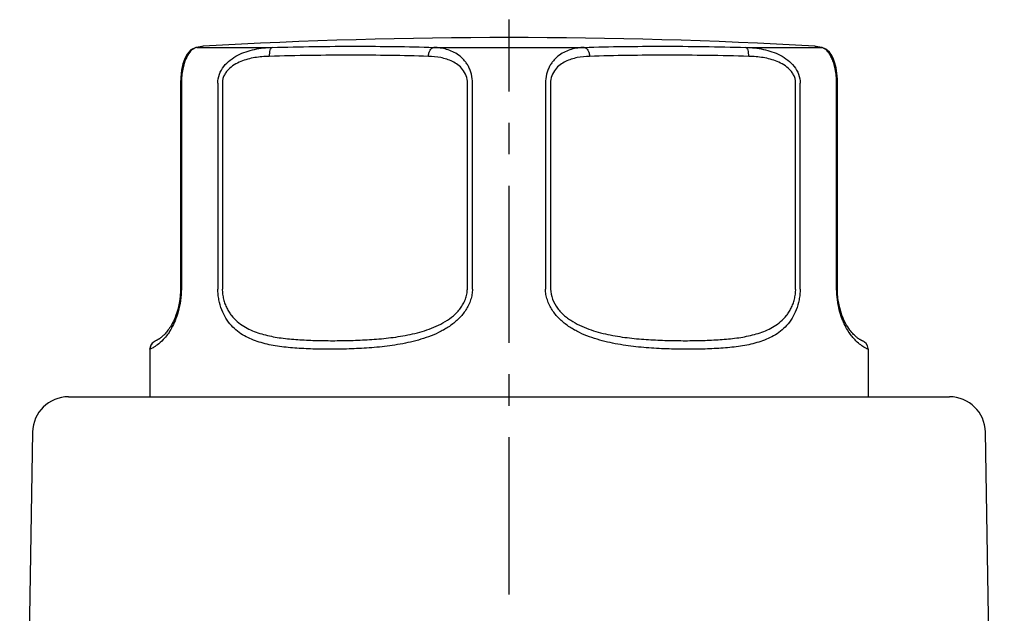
# Model space of a CAD drawing. Extents: x 43327 to 43747, y -38468 to -38171.
# Drawn here: x 43450 to 43504.6, y -38367.7 to -38334.6 of the extents above; entities that cross this region are included whole.
import ezdxf

# ---------------------------------------------------------------- set-up
doc = ezdxf.new("R2010")
doc.units = 0
doc.header["$LTSCALE"] = 7
doc.header["$MEASUREMENT"] = 0
doc.linetypes.add('CENTER', pattern=[2, 1.25, -0.25, 0.25, -0.25])
doc.layers.get('0').update_dxf_attribs({"color": 2, "linetype": 'CONTINUOUS'})
doc.layers.add('_DWG', color=7, linetype='CONTINUOUS')
doc.layers.add('CL', color=1, linetype='CENTER')

msp = doc.modelspace()

# ---------------------------------------------------------------- linework, layer by layer
at = {"color": 7, "linetype": 'Continuous'}
for p, q in [((43459.864, -38336.148), (43459.853, -38336.15)), ((43460.196, -38336.084), (43459.864, -38336.148)), ((43459.93, -38336.139), (43459.864, -38336.148)), ((43460.111, -38336.104), (43459.93, -38336.139)), ((43459.93, -38336.139), (43464.102, -38336.14)), ((43460.262, -38336.075), (43460.111, -38336.104)), ((43460.262, -38336.075), (43460.196, -38336.084)), ((43473.098, -38336.139), (43481.482, -38336.139)), ((43490.479, -38336.14), (43494.651, -38336.139)), ((43494.47, -38336.104), (43494.319, -38336.075)), ((43494.319, -38336.075), (43494.385, -38336.084)), ((43494.717, -38336.148), (43494.385, -38336.084)), ((43494.651, -38336.139), (43494.47, -38336.104)), ((43494.651, -38336.139), (43494.717, -38336.148)), ((43494.717, -38336.148), (43494.73, -38336.15)), ((43458.997, -38338.136), (43458.997, -38349.592)), ((43459.041, -38338.136), (43459.041, -38349.592)), ((43461.08, -38338.136), (43461.08, -38349.592)), ((43461.325, -38338.136), (43461.325, -38349.592)), ((43474.972, -38349.592), (43474.972, -38338.136)), ((43475.252, -38349.592), (43475.252, -38338.136)), ((43479.329, -38338.136), (43479.329, -38349.592)), ((43479.609, -38338.136), (43479.609, -38349.592)), ((43493.256, -38349.592), (43493.256, -38338.136)), ((43493.501, -38349.592), (43493.501, -38338.136)), ((43495.54, -38349.592), (43495.54, -38338.136)), ((43495.584, -38349.592), (43495.584, -38338.136)), ((43458.997, -38349.592), (43458.995, -38349.731)), ((43459.041, -38349.592), (43458.997, -38349.592)), ((43495.584, -38349.592), (43495.54, -38349.592)), ((43457.506, -38352.538), (43457.47, -38352.566)), ((43457.575, -38352.498), (43457.564, -38352.503)), ((43457.587, -38352.491), (43457.575, -38352.498)), ((43457.61, -38352.48), (43457.587, -38352.491)), ((43457.783, -38352.384), (43457.767, -38352.394)), ((43457.8, -38352.372), (43457.783, -38352.384)), ((43457.29, -38352.95), (43457.298, -38352.863)), ((43457.291, -38352.95), (43457.291, -38355.592)), ((43457.323, -38352.773), (43457.298, -38352.863)), ((43457.47, -38352.566), (43457.418, -38352.616)), ((43497.251, -38352.754), (43497.179, -38352.633)), ((43497.288, -38352.902), (43497.251, -38352.754)), ((43497.291, -38352.948), (43497.288, -38352.902)), ((43497.291, -38352.948), (43497.291, -38355.592))]:
    msp.add_line(p, q, dxfattribs=at)
for points in [[(43459.853, -38336.15), (43459.571, -38336.281), (43459.361, -38336.513), (43459.228, -38336.767), (43459.129, -38337.06), (43459.055, -38337.408), (43459.01, -38337.811), (43458.997, -38338.136)], [(43495.271, -38336.596), (43495.142, -38336.408), (43494.946, -38336.238), (43494.73, -38336.15)], [(43495.584, -38338.136), (43495.578, -38337.904), (43495.55, -38337.58), (43495.504, -38337.284), (43495.442, -38337.024), (43495.366, -38336.798), (43495.271, -38336.596)], [(43458.995, -38349.731), (43458.982, -38349.956), (43458.959, -38350.17), (43458.926, -38350.373), (43458.886, -38350.563), (43458.841, -38350.74), (43458.792, -38350.902), (43458.741, -38351.05), (43458.69, -38351.184), (43458.637, -38351.307), (43458.585, -38351.418), (43458.534, -38351.518), (43458.484, -38351.608), (43458.435, -38351.69), (43458.388, -38351.763), (43458.342, -38351.829), (43458.297, -38351.889), (43458.255, -38351.944), (43458.213, -38351.993), (43458.173, -38352.039), (43458.134, -38352.081), (43458.096, -38352.12), (43458.06, -38352.156), (43458.026, -38352.189), (43457.993, -38352.219), (43457.963, -38352.246), (43457.935, -38352.27), (43457.909, -38352.292), (43457.884, -38352.311), (43457.861, -38352.329), (43457.839, -38352.345), (43457.819, -38352.359), (43457.8, -38352.372)], [(43496.796, -38352.381), (43496.769, -38352.363), (43496.74, -38352.343), (43496.709, -38352.321), (43496.677, -38352.296), (43496.643, -38352.268), (43496.606, -38352.237), (43496.567, -38352.202), (43496.526, -38352.162), (43496.482, -38352.118), (43496.434, -38352.067), (43496.384, -38352.01), (43496.331, -38351.946), (43496.275, -38351.875), (43496.217, -38351.795), (43496.157, -38351.706), (43496.095, -38351.605), (43496.032, -38351.49), (43495.967, -38351.36), (43495.901, -38351.211), (43495.836, -38351.041), (43495.772, -38350.849), (43495.712, -38350.632), (43495.658, -38350.387), (43495.615, -38350.113), (43495.589, -38349.813), (43495.584, -38349.592)], [(43457.564, -38352.503), (43457.559, -38352.506), (43457.553, -38352.509), (43457.547, -38352.513), (43457.539, -38352.517), (43457.527, -38352.525), (43457.506, -38352.538)], [(43457.669, -38352.45), (43457.648, -38352.46), (43457.61, -38352.48)], [(43457.767, -38352.394), (43457.752, -38352.403), (43457.738, -38352.412), (43457.725, -38352.42), (43457.712, -38352.427), (43457.701, -38352.433), (43457.69, -38352.439), (43457.679, -38352.445), (43457.669, -38352.45)], [(43496.984, -38352.486), (43496.965, -38352.478), (43496.959, -38352.475), (43496.952, -38352.472), (43496.944, -38352.468), (43496.935, -38352.463), (43496.924, -38352.458), (43496.912, -38352.451), (43496.898, -38352.444), (43496.882, -38352.435), (43496.864, -38352.424), (43496.843, -38352.412), (43496.821, -38352.397), (43496.796, -38352.381)], [(43497.179, -38352.633), (43497.1, -38352.555), (43497.045, -38352.517), (43497.012, -38352.499), (43496.994, -38352.491), (43496.984, -38352.486)], [(43457.418, -38352.616), (43457.365, -38352.687), (43457.323, -38352.773)]]:
    msp.add_lwpolyline(points, dxfattribs=at)
for centre, radius, start, end in [((43477.291, -38635.592), 300, 86.74604, 93.25393), ((43459.995, -38336.624), 0.489, 104.7038, 105.9225), ((43459.99, -38336.602), 0.467, 97.2614, 104.765), ((43494.59, -38336.606), 0.471, 75.1159, 82.6702), ((43494.585, -38336.627), 0.492, 73.6074, 75.1394), ((43457.791, -38352.952), 0.502, 124.7939, 141.7201), ((43457.787, -38352.948), 0.496, 141.7624, 170.1495)]:
    msp.add_arc(centre, radius, start, end, dxfattribs=at)
for points, knots in [([(43459.861, -38336.154), (43459.85, -38336.157), (43459.804, -38336.172), (43459.76, -38336.193), (43459.729, -38336.212)], [0, 0, 0, 0, 0.235682, 1, 1, 1, 1]), ([(43461.076, -38338.136), (43461.072, -38337.967), (43461.135, -38337.626), (43461.392, -38337.183), (43461.755, -38336.829), (43462.322, -38336.475), (43463.115, -38336.217), (43463.771, -38336.15), (43464.098, -38336.139)], [0, 0, 0, 0, 0.127148, 0.253893, 0.379985, 0.505387, 0.753731, 1, 1, 1, 1]), ([(43464.102, -38336.14), (43464.075, -38336.144), (43464.035, -38336.177), (43464, -38336.236), (43463.964, -38336.325), (43463.937, -38336.461), (43463.932, -38336.577), (43463.933, -38336.639)], [0, 0, 0, 0, 0.149507, 0.251457, 0.373054, 0.666109, 1, 1, 1, 1]), ([(43464.102, -38336.14), (43465.656, -38336.098), (43468.656, -38336.054), (43471.655, -38336.095), (43473.098, -38336.139)], [0, 0, 0, 0, 0.518504, 1, 1, 1, 1]), ([(43472.804, -38336.639), (43472.805, -38336.577), (43472.821, -38336.457), (43472.882, -38336.299), (43472.973, -38336.182), (43473.059, -38336.143), (43473.098, -38336.14)], [0, 0, 0, 0, 0.299362, 0.57401, 0.806739, 1, 1, 1, 1]), ([(43475.252, -38338.136), (43475.257, -38337.968), (43475.228, -38337.716), (43475.128, -38337.406), (43475.032, -38337.195), (43474.916, -38337.006), (43474.744, -38336.789), (43474.498, -38336.567), (43474.169, -38336.372), (43473.708, -38336.2), (43473.341, -38336.151), (43473.099, -38336.139)], [0, 0, 0, 0, 0.153828, 0.227566, 0.298206, 0.365612, 0.429935, 0.551203, 0.666159, 0.777958, 1, 1, 1, 1]), ([(43481.482, -38336.139), (43481.239, -38336.151), (43480.873, -38336.2), (43480.412, -38336.372), (43480.083, -38336.567), (43479.837, -38336.789), (43479.665, -38337.006), (43479.549, -38337.195), (43479.453, -38337.406), (43479.353, -38337.716), (43479.324, -38337.968), (43479.329, -38338.136)], [0, 0, 0, 0, 0.222044, 0.333843, 0.448799, 0.570067, 0.634389, 0.701795, 0.772435, 0.846172, 1, 1, 1, 1]), ([(43481.482, -38336.139), (43482.926, -38336.095), (43485.925, -38336.054), (43488.924, -38336.098), (43490.479, -38336.14)], [0, 0, 0, 0, 0.481491, 1, 1, 1, 1]), ([(43481.482, -38336.14), (43481.522, -38336.143), (43481.608, -38336.182), (43481.699, -38336.299), (43481.76, -38336.457), (43481.776, -38336.577), (43481.777, -38336.639)], [0, 0, 0, 0, 0.193302, 0.42605, 0.700683, 1, 1, 1, 1]), ([(43490.648, -38336.639), (43490.649, -38336.577), (43490.644, -38336.461), (43490.617, -38336.325), (43490.581, -38336.236), (43490.546, -38336.177), (43490.506, -38336.144), (43490.479, -38336.14)], [0, 0, 0, 0, 0.333799, 0.626848, 0.748459, 0.850443, 1, 1, 1, 1]), ([(43490.483, -38336.139), (43490.81, -38336.15), (43491.467, -38336.217), (43492.26, -38336.476), (43492.826, -38336.829), (43493.189, -38337.184), (43493.446, -38337.626), (43493.509, -38337.967), (43493.505, -38338.136)], [0, 0, 0, 0, 0.246271, 0.494617, 0.620021, 0.746114, 0.872858, 1, 1, 1, 1]), ([(43494.83, -38336.199), (43494.821, -38336.194), (43494.787, -38336.177), (43494.751, -38336.163), (43494.724, -38336.155)], [0, 0, 0, 0, 0.262185, 1, 1, 1, 1]), ([(43495.535, -38338.136), (43495.536, -38337.998), (43495.525, -38337.731), (43495.471, -38337.357), (43495.387, -38337.033), (43495.288, -38336.766), (43495.178, -38336.555), (43495.04, -38336.359), (43494.916, -38336.246), (43494.83, -38336.199)], [0, 0, 0, 0, 0.193976, 0.373304, 0.530207, 0.662256, 0.771762, 0.862429, 1, 1, 1, 1]), ([(43459.729, -38336.212), (43459.644, -38336.262), (43459.468, -38336.434), (43459.305, -38336.729), (43459.187, -38337.054), (43459.108, -38337.374), (43459.054, -38337.741), (43459.045, -38338.001), (43459.046, -38338.136)], [0, 0, 0, 0, 0.140015, 0.341801, 0.474221, 0.630475, 0.808481, 1, 1, 1, 1]), ([(43463.933, -38336.639), (43463.666, -38336.646), (43463.263, -38336.677), (43462.736, -38336.789), (43462.347, -38336.917), (43461.977, -38337.102), (43461.699, -38337.315), (43461.517, -38337.53), (43461.408, -38337.714), (43461.336, -38337.919), (43461.322, -38338.064), (43461.325, -38338.136)], [0, 0, 0, 0, 0.243137, 0.365823, 0.489411, 0.614143, 0.740433, 0.804506, 0.869179, 0.934427, 1, 1, 1, 1]), ([(43472.804, -38336.639), (43471.381, -38336.594), (43468.423, -38336.554), (43465.466, -38336.597), (43463.933, -38336.639)], [0, 0, 0, 0, 0.481457, 1, 1, 1, 1]), ([(43474.972, -38338.136), (43474.981, -38337.994), (43474.929, -38337.714), (43474.726, -38337.365), (43474.453, -38337.103), (43474.146, -38336.918), (43473.822, -38336.79), (43473.377, -38336.678), (43473.033, -38336.646), (43472.804, -38336.639)], [0, 0, 0, 0, 0.14607, 0.28228, 0.408845, 0.529719, 0.647881, 0.765083, 1, 1, 1, 1]), ([(43481.777, -38336.639), (43481.548, -38336.646), (43481.204, -38336.678), (43480.759, -38336.79), (43480.435, -38336.918), (43480.128, -38337.103), (43479.855, -38337.365), (43479.652, -38337.714), (43479.6, -38337.994), (43479.609, -38338.136)], [0, 0, 0, 0, 0.234913, 0.352113, 0.470274, 0.591143, 0.717707, 0.85392, 1, 1, 1, 1]), ([(43490.648, -38336.639), (43489.115, -38336.597), (43486.158, -38336.554), (43483.2, -38336.594), (43481.777, -38336.639)], [0, 0, 0, 0, 0.518543, 1, 1, 1, 1]), ([(43493.256, -38338.136), (43493.26, -38338.064), (43493.245, -38337.919), (43493.173, -38337.714), (43493.064, -38337.53), (43492.882, -38337.315), (43492.604, -38337.102), (43492.234, -38336.917), (43491.845, -38336.789), (43491.318, -38336.677), (43490.915, -38336.646), (43490.648, -38336.639)], [0, 0, 0, 0, 0.065572, 0.130821, 0.195492, 0.259566, 0.385857, 0.510589, 0.634177, 0.756862, 1, 1, 1, 1]), ([(43459.041, -38349.592), (43459.042, -38350.018), (43458.958, -38350.627), (43458.711, -38351.339), (43458.517, -38351.747), (43458.319, -38352.068), (43458.082, -38352.367), (43457.897, -38352.547), (43457.778, -38352.645)], [0, 0, 0, 0, 0.376154, 0.532239, 0.664231, 0.773726, 0.863791, 1, 1, 1, 1]), ([(43475.252, -38349.592), (43475.255, -38349.695), (43475.238, -38349.902), (43475.162, -38350.203), (43475.046, -38350.491), (43474.843, -38350.85), (43474.513, -38351.247), (43474.04, -38351.642), (43473.515, -38351.958), (43472.959, -38352.205), (43472.388, -38352.397), (43471.81, -38352.551), (43471.229, -38352.67), (43470.461, -38352.789), (43469.696, -38352.861), (43468.939, -38352.908), (43468.202, -38352.941), (43467.304, -38352.957), (43466.421, -38352.94), (43465.735, -38352.908), (43465.079, -38352.864), (43464.287, -38352.776), (43463.523, -38352.605), (43462.951, -38352.4), (43462.544, -38352.206), (43462.162, -38351.954), (43461.687, -38351.51), (43461.319, -38350.906), (43461.146, -38350.292), (43461.087, -38349.899), (43461.077, -38349.695), (43461.08, -38349.592)], [0, 0, 0, 0, 0.01775, 0.035568, 0.053329, 0.071055, 0.10644, 0.141696, 0.176785, 0.211664, 0.246301, 0.280652, 0.314688, 0.348381, 0.4146, 0.44708, 0.479096, 0.54162, 0.601956, 0.63124, 0.659906, 0.715337, 0.768415, 0.794298, 0.819998, 0.845949, 0.872778, 0.931584, 0.964793, 0.98228, 1, 1, 1, 1]), ([(43461.324, -38349.592), (43461.321, -38349.688), (43461.334, -38349.879), (43461.387, -38350.156), (43461.466, -38350.418), (43461.571, -38350.659), (43461.696, -38350.878), (43461.881, -38351.138), (43462.146, -38351.415), (43462.508, -38351.678), (43463.027, -38351.947), (43463.73, -38352.174), (43464.615, -38352.331), (43465.538, -38352.417), (43466.493, -38352.46), (43467.478, -38352.473), (43468.491, -38352.46), (43469.527, -38352.416), (43470.585, -38352.327), (43471.657, -38352.169), (43472.547, -38351.945), (43473.241, -38351.678), (43473.744, -38351.421), (43474.131, -38351.145), (43474.407, -38350.883), (43474.593, -38350.664), (43474.751, -38350.423), (43474.872, -38350.16), (43474.953, -38349.881), (43474.972, -38349.688), (43474.97, -38349.592)], [0, 0, 0, 0, 0.017682, 0.035079, 0.05187, 0.067974, 0.083429, 0.098277, 0.126524, 0.153641, 0.180348, 0.233895, 0.288849, 0.345719, 0.404441, 0.464927, 0.527107, 0.590845, 0.655994, 0.722485, 0.790212, 0.824528, 0.859149, 0.894029, 0.911584, 0.9292, 0.946833, 0.964517, 0.982279, 1, 1, 1, 1]), ([(43493.501, -38349.592), (43493.503, -38349.695), (43493.494, -38349.899), (43493.436, -38350.292), (43493.262, -38350.906), (43492.894, -38351.51), (43492.419, -38351.954), (43492.037, -38352.206), (43491.63, -38352.4), (43491.058, -38352.605), (43490.294, -38352.776), (43489.333, -38352.882), (43488.327, -38352.936), (43487.278, -38352.957), (43486.379, -38352.941), (43485.643, -38352.908), (43484.886, -38352.862), (43484.121, -38352.788), (43483.352, -38352.67), (43482.772, -38352.551), (43482.194, -38352.397), (43481.622, -38352.205), (43481.066, -38351.958), (43480.541, -38351.642), (43480.069, -38351.247), (43479.738, -38350.85), (43479.535, -38350.491), (43479.42, -38350.203), (43479.343, -38349.902), (43479.325, -38349.695), (43479.329, -38349.592)], [0, 0, 0, 0, 0.017722, 0.035204, 0.068411, 0.127211, 0.15404, 0.179989, 0.205691, 0.231571, 0.284648, 0.340078, 0.398023, 0.458359, 0.520883, 0.552899, 0.585378, 0.6516, 0.685291, 0.719327, 0.753681, 0.788315, 0.8232, 0.858288, 0.893549, 0.928939, 0.946662, 0.964425, 0.982252, 1, 1, 1, 1]), ([(43479.611, -38349.592), (43479.603, -38349.97), (43479.805, -38350.452), (43480.174, -38350.882), (43480.382, -38351.08), (43480.606, -38351.256), (43480.922, -38351.464), (43481.34, -38351.678), (43482.034, -38351.944), (43482.924, -38352.169), (43483.996, -38352.327), (43485.053, -38352.416), (43486.09, -38352.46), (43487.102, -38352.473), (43488.087, -38352.46), (43489.043, -38352.417), (43489.965, -38352.331), (43490.709, -38352.199), (43491.276, -38352.037), (43491.684, -38351.88), (43492.073, -38351.678), (43492.435, -38351.415), (43492.7, -38351.138), (43492.885, -38350.878), (43493.01, -38350.659), (43493.115, -38350.418), (43493.194, -38350.156), (43493.248, -38349.879), (43493.26, -38349.688), (43493.257, -38349.592)], [0, 0, 0, 0, 0.069714, 0.087346, 0.104916, 0.122423, 0.139863, 0.174519, 0.208872, 0.276671, 0.343233, 0.408453, 0.47226, 0.534508, 0.595057, 0.653844, 0.710776, 0.76579, 0.792724, 0.819448, 0.846185, 0.87333, 0.901609, 0.916476, 0.931949, 0.94807, 0.964879, 0.982301, 1, 1, 1, 1]), ([(43497.291, -38352.948), (43497.287, -38352.946), (43497.28, -38352.944), (43497.267, -38352.938), (43497.241, -38352.926), (43497.197, -38352.905), (43497.13, -38352.87), (43497.044, -38352.819), (43496.889, -38352.717), (43496.713, -38352.576), (43496.522, -38352.383), (43496.353, -38352.184), (43496.174, -38351.931), (43495.993, -38351.611), (43495.821, -38351.214), (43495.672, -38350.737), (43495.566, -38350.187), (43495.539, -38349.795), (43495.54, -38349.592)], [0, 0, 0, 0, 0.0027, 0.00602, 0.010667, 0.023996, 0.042907, 0.067726, 0.098878, 0.182717, 0.237584, 0.302554, 0.379445, 0.470922, 0.579222, 0.704908, 0.846845, 1, 1, 1, 1]), ([(43457.342, -38352.923), (43457.334, -38352.927), (43457.321, -38352.933), (43457.307, -38352.94), (43457.298, -38352.945), (43457.294, -38352.947), (43457.292, -38352.949), (43457.291, -38352.95), (43457.291, -38352.95)], [0, 0, 0, 0, 0.428772, 0.73729, 0.846759, 0.9266, 0.977182, 1, 1, 1, 1]), ([(43457.778, -38352.645), (43457.692, -38352.716), (43457.551, -38352.817), (43457.397, -38352.896), (43457.342, -38352.923)], [0, 0, 0, 0, 0.643617, 1, 1, 1, 1])]:
    msp.add_open_spline(points, degree=3, knots=knots, dxfattribs=at)
at = {"layer": '_DWG'}
for p, q in [((43452.756, -38355.592), (43501.825, -38355.592)), ((43450.756, -38357.557), (43450.031, -38399.107)), ((43504.55, -38399.107), (43503.825, -38357.557))]:
    msp.add_line(p, q, dxfattribs=at)
for centre, start, end in [((43452.756, -38357.592), 90, 179), ((43501.825, -38357.592), 1, 90)]:
    msp.add_arc(centre, 2, start, end, dxfattribs=at)
at = {"layer": 'CL'}
msp.add_line((43477.291, -38422.592), (43477.291, -38334.592), dxfattribs=at)

doc.saveas('drawing.dxf')
